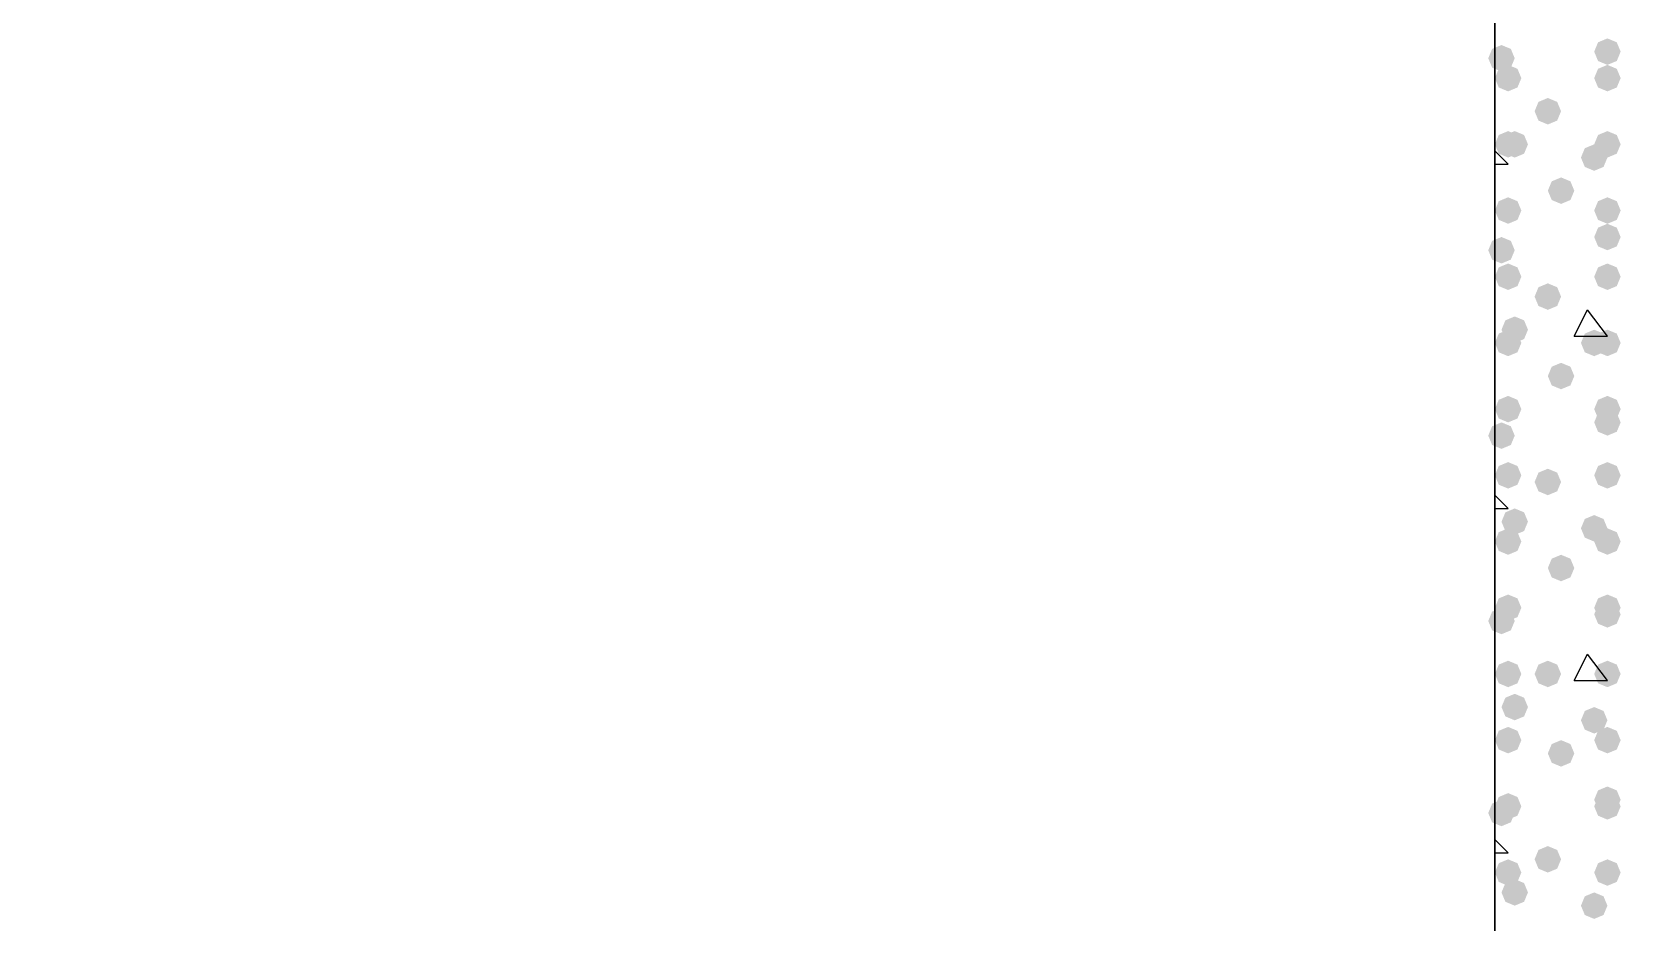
# Model space of a CAD drawing. Header units: millimetres. Extents: x 0 to 420, y 0 to 297.
# Drawn here: x 206.63 to 216.79, y 110.51 to 116.2 of the extents above; entities that cross this region are included whole.
import ezdxf

# ---------------------------------------------------------------- set-up
doc = ezdxf.new("R2010")
doc.units = ezdxf.units.MM
doc.layers.get('0').update_dxf_attribs({"linetype": 'CONTINUOUS'})

msp = doc.modelspace()

# ---------------------------------------------------------------- hatches: boundary and pattern name
at = {"true_color": 0x000008}
for points in [[(216.111667, 116.035667), (216.086796, 115.975871), (216.027, 115.951), (215.967204, 115.975871), (215.942333, 116.035667), (215.967204, 116.095462), (216.027, 116.120333), (216.086796, 116.095463)], [(216.789, 116.078), (216.764129, 116.018204), (216.704333, 115.993333), (216.644538, 116.018204), (216.619667, 116.078), (216.644537, 116.137796), (216.704333, 116.162667), (216.764129, 116.137796)], [(216.154, 115.908667), (216.129129, 115.848871), (216.069333, 115.824), (216.009538, 115.848871), (215.984667, 115.908667), (216.009537, 115.968462), (216.069333, 115.993333), (216.129129, 115.968463)], [(216.789, 115.908667), (216.764129, 115.848871), (216.704333, 115.824), (216.644538, 115.848871), (216.619667, 115.908667), (216.644537, 115.968462), (216.704333, 115.993333), (216.764129, 115.968463)], [(216.408, 115.697), (216.383129, 115.637204), (216.323333, 115.612333), (216.263537, 115.637204), (216.238667, 115.697), (216.263537, 115.756796), (216.323333, 115.781667), (216.383129, 115.756796)], [(216.154, 115.485333), (216.129129, 115.425538), (216.069333, 115.400667), (216.009538, 115.425538), (215.984667, 115.485333), (216.009537, 115.545129), (216.069333, 115.57), (216.129129, 115.545129)], [(216.196333, 115.485333), (216.171462, 115.425538), (216.111667, 115.400667), (216.051871, 115.425538), (216.027, 115.485333), (216.051871, 115.545129), (216.111667, 115.57), (216.171462, 115.545129)], [(216.789, 115.485333), (216.764129, 115.425538), (216.704333, 115.400667), (216.644538, 115.425538), (216.619667, 115.485333), (216.644537, 115.545129), (216.704333, 115.57), (216.764129, 115.545129)], [(216.704333, 115.400667), (216.679463, 115.340871), (216.619667, 115.316), (216.559871, 115.340871), (216.535, 115.400667), (216.559871, 115.460462), (216.619667, 115.485333), (216.679462, 115.460463)], [(216.492667, 115.189), (216.467796, 115.129204), (216.408, 115.104333), (216.348204, 115.129204), (216.323333, 115.189), (216.348204, 115.248796), (216.408, 115.273667), (216.467796, 115.248796)], [(216.154, 115.062), (216.129129, 115.002204), (216.069333, 114.977333), (216.009538, 115.002204), (215.984667, 115.062), (216.009537, 115.121796), (216.069333, 115.146667), (216.129129, 115.121796)], [(216.789, 115.062), (216.764129, 115.002204), (216.704333, 114.977333), (216.644538, 115.002204), (216.619667, 115.062), (216.644537, 115.121796), (216.704333, 115.146667), (216.764129, 115.121796)], [(216.789, 114.892667), (216.764129, 114.832871), (216.704333, 114.808), (216.644538, 114.832871), (216.619667, 114.892667), (216.644537, 114.952462), (216.704333, 114.977333), (216.764129, 114.952463)], [(216.111667, 114.808), (216.086796, 114.748204), (216.027, 114.723333), (215.967204, 114.748204), (215.942333, 114.808), (215.967204, 114.867796), (216.027, 114.892667), (216.086796, 114.867796)], [(216.154, 114.638667), (216.129129, 114.578871), (216.069333, 114.554), (216.009538, 114.578871), (215.984667, 114.638667), (216.009537, 114.698462), (216.069333, 114.723333), (216.129129, 114.698463)], [(216.789, 114.638667), (216.764129, 114.578871), (216.704333, 114.554), (216.644538, 114.578871), (216.619667, 114.638667), (216.644537, 114.698462), (216.704333, 114.723333), (216.764129, 114.698463)], [(216.408, 114.511667), (216.383129, 114.451871), (216.323333, 114.427), (216.263537, 114.451871), (216.238667, 114.511667), (216.263537, 114.571462), (216.323333, 114.596333), (216.383129, 114.571463)], [(216.196333, 114.3), (216.171462, 114.240204), (216.111667, 114.215333), (216.051871, 114.240204), (216.027, 114.3), (216.051871, 114.359796), (216.111667, 114.384667), (216.171462, 114.359796)], [(216.154, 114.215333), (216.129129, 114.155538), (216.069333, 114.130667), (216.009538, 114.155538), (215.984667, 114.215333), (216.009537, 114.275129), (216.069333, 114.3), (216.129129, 114.275129)], [(216.704333, 114.215333), (216.679463, 114.155538), (216.619667, 114.130667), (216.559871, 114.155538), (216.535, 114.215333), (216.559871, 114.275129), (216.619667, 114.3), (216.679462, 114.275129)], [(216.789, 114.215333), (216.764129, 114.155538), (216.704333, 114.130667), (216.644538, 114.155538), (216.619667, 114.215333), (216.644537, 114.275129), (216.704333, 114.3), (216.764129, 114.275129)], [(216.492667, 114.003667), (216.467796, 113.943871), (216.408, 113.919), (216.348204, 113.943871), (216.323333, 114.003667), (216.348204, 114.063462), (216.408, 114.088333), (216.467796, 114.063463)], [(216.154, 113.792), (216.129129, 113.732204), (216.069333, 113.707333), (216.009538, 113.732204), (215.984667, 113.792), (216.009537, 113.851796), (216.069333, 113.876667), (216.129129, 113.851796)], [(216.789, 113.792), (216.764129, 113.732204), (216.704333, 113.707333), (216.644538, 113.732204), (216.619667, 113.792), (216.644537, 113.851796), (216.704333, 113.876667), (216.764129, 113.851796)], [(216.789, 113.707333), (216.764129, 113.647538), (216.704333, 113.622667), (216.644538, 113.647538), (216.619667, 113.707333), (216.644537, 113.767129), (216.704333, 113.792), (216.764129, 113.767129)], [(216.111667, 113.622667), (216.086796, 113.562871), (216.027, 113.538), (215.967204, 113.562871), (215.942333, 113.622667), (215.967204, 113.682462), (216.027, 113.707333), (216.086796, 113.682463)], [(216.154, 113.368667), (216.129129, 113.308871), (216.069333, 113.284), (216.009538, 113.308871), (215.984667, 113.368667), (216.009537, 113.428462), (216.069333, 113.453333), (216.129129, 113.428463)], [(216.789, 113.368667), (216.764129, 113.308871), (216.704333, 113.284), (216.644538, 113.308871), (216.619667, 113.368667), (216.644537, 113.428462), (216.704333, 113.453333), (216.764129, 113.428463)], [(216.408, 113.326333), (216.383129, 113.266537), (216.323333, 113.241667), (216.263537, 113.266537), (216.238667, 113.326333), (216.263537, 113.386129), (216.323333, 113.411), (216.383129, 113.386129)], [(216.196333, 113.072333), (216.171462, 113.012538), (216.111667, 112.987667), (216.051871, 113.012538), (216.027, 113.072333), (216.051871, 113.132129), (216.111667, 113.157), (216.171462, 113.132129)], [(216.154, 112.945333), (216.129129, 112.885538), (216.069333, 112.860667), (216.009538, 112.885538), (215.984667, 112.945333), (216.009537, 113.005129), (216.069333, 113.03), (216.129129, 113.005129)], [(216.704333, 113.03), (216.679463, 112.970204), (216.619667, 112.945333), (216.559871, 112.970204), (216.535, 113.03), (216.559871, 113.089796), (216.619667, 113.114667), (216.679462, 113.089796)], [(216.789, 112.945333), (216.764129, 112.885538), (216.704333, 112.860667), (216.644538, 112.885538), (216.619667, 112.945333), (216.644537, 113.005129), (216.704333, 113.03), (216.764129, 113.005129)], [(216.492667, 112.776), (216.467796, 112.716204), (216.408, 112.691333), (216.348204, 112.716204), (216.323333, 112.776), (216.348204, 112.835796), (216.408, 112.860667), (216.467796, 112.835796)], [(216.111667, 112.437333), (216.086796, 112.377537), (216.027, 112.352667), (215.967204, 112.377537), (215.942333, 112.437333), (215.967204, 112.497129), (216.027, 112.522), (216.086796, 112.497129)], [(216.154, 112.522), (216.129129, 112.462204), (216.069333, 112.437333), (216.009538, 112.462204), (215.984667, 112.522), (216.009537, 112.581796), (216.069333, 112.606667), (216.129129, 112.581796)], [(216.789, 112.522), (216.764129, 112.462204), (216.704333, 112.437333), (216.644538, 112.462204), (216.619667, 112.522), (216.644537, 112.581796), (216.704333, 112.606667), (216.764129, 112.581796)], [(216.789, 112.479667), (216.764129, 112.419871), (216.704333, 112.395), (216.644538, 112.419871), (216.619667, 112.479667), (216.644537, 112.539462), (216.704333, 112.564333), (216.764129, 112.539463)], [(216.154, 112.098667), (216.129129, 112.038871), (216.069333, 112.014), (216.009538, 112.038871), (215.984667, 112.098667), (216.009537, 112.158462), (216.069333, 112.183333), (216.129129, 112.158463)], [(216.408, 112.098667), (216.383129, 112.038871), (216.323333, 112.014), (216.263537, 112.038871), (216.238667, 112.098667), (216.263537, 112.158462), (216.323333, 112.183333), (216.383129, 112.158463)], [(216.789, 112.098667), (216.764129, 112.038871), (216.704333, 112.014), (216.644538, 112.038871), (216.619667, 112.098667), (216.644537, 112.158462), (216.704333, 112.183333), (216.764129, 112.158463)], [(216.196333, 111.887), (216.171462, 111.827204), (216.111667, 111.802333), (216.051871, 111.827204), (216.027, 111.887), (216.051871, 111.946796), (216.111667, 111.971667), (216.171462, 111.946796)], [(216.704333, 111.802333), (216.679463, 111.742537), (216.619667, 111.717667), (216.559871, 111.742537), (216.535, 111.802333), (216.559871, 111.862129), (216.619667, 111.887), (216.679462, 111.862129)], [(216.154, 111.675333), (216.129129, 111.615538), (216.069333, 111.590667), (216.009538, 111.615538), (215.984667, 111.675333), (216.009537, 111.735129), (216.069333, 111.76), (216.129129, 111.735129)], [(216.789, 111.675333), (216.764129, 111.615538), (216.704333, 111.590667), (216.644538, 111.615538), (216.619667, 111.675333), (216.644537, 111.735129), (216.704333, 111.76), (216.764129, 111.735129)], [(216.492667, 111.590667), (216.467796, 111.530871), (216.408, 111.506), (216.348204, 111.530871), (216.323333, 111.590667), (216.348204, 111.650462), (216.408, 111.675333), (216.467796, 111.650463)], [(216.111667, 111.209667), (216.086796, 111.149871), (216.027, 111.125), (215.967204, 111.149871), (215.942333, 111.209667), (215.967204, 111.269462), (216.027, 111.294333), (216.086796, 111.269463)], [(216.154, 111.252), (216.129129, 111.192204), (216.069333, 111.167333), (216.009538, 111.192204), (215.984667, 111.252), (216.009537, 111.311796), (216.069333, 111.336667), (216.129129, 111.311796)], [(216.789, 111.294333), (216.764129, 111.234537), (216.704333, 111.209667), (216.644538, 111.234537), (216.619667, 111.294333), (216.644537, 111.354129), (216.704333, 111.379), (216.764129, 111.354129)], [(216.789, 111.252), (216.764129, 111.192204), (216.704333, 111.167333), (216.644538, 111.192204), (216.619667, 111.252), (216.644537, 111.311796), (216.704333, 111.336667), (216.764129, 111.311796)], [(216.408, 110.913333), (216.383129, 110.853537), (216.323333, 110.828667), (216.263537, 110.853537), (216.238667, 110.913333), (216.263537, 110.973129), (216.323333, 110.998), (216.383129, 110.973129)], [(216.154, 110.828667), (216.129129, 110.768871), (216.069333, 110.744), (216.009538, 110.768871), (215.984667, 110.828667), (216.009537, 110.888462), (216.069333, 110.913333), (216.129129, 110.888463)], [(216.789, 110.828667), (216.764129, 110.768871), (216.704333, 110.744), (216.644538, 110.768871), (216.619667, 110.828667), (216.644537, 110.888462), (216.704333, 110.913333), (216.764129, 110.888463)], [(216.196333, 110.701667), (216.171462, 110.641871), (216.111667, 110.617), (216.051871, 110.641871), (216.027, 110.701667), (216.051871, 110.761462), (216.111667, 110.786333), (216.171462, 110.761463)], [(216.704333, 110.617), (216.679463, 110.557204), (216.619667, 110.532333), (216.559871, 110.557204), (216.535, 110.617), (216.559871, 110.676796), (216.619667, 110.701667), (216.679462, 110.676796)]]:
    msp.add_hatch(color=0, dxfattribs=at).paths.add_polyline_path(points, flags=0)

# ---------------------------------------------------------------- linework, layer by layer
at = {"color": 0, "true_color": 0x0000fd}
msp.add_lwpolyline([(215.984667, 129.032), (378.46, 129.032), (378.46, 148.124333), (34.459333, 148.124333), (34.459333, 129.032), (196.934667, 129.032), (196.934667, 107.865333), (215.984667, 107.865333)], close=True, dxfattribs=at)
at = {"color": 0, "true_color": 0x000007}
msp.add_lwpolyline([(215.984667, 126.915333), (215.984667, 107.865333)], dxfattribs=at)
at = {"color": 0, "true_color": 0x000008}
for points in [[(216.069333, 115.358333), (215.984667, 115.443)], [(215.984667, 115.358333), (216.069333, 115.358333)], [(216.492667, 114.257667), (216.577333, 114.427)], [(216.704333, 114.257667), (216.577333, 114.427)], [(216.492667, 114.257667), (216.704333, 114.257667)], [(216.069333, 113.157), (215.984667, 113.241667)], [(215.984667, 113.157), (216.069333, 113.157)], [(216.492667, 112.056333), (216.577333, 112.225667)], [(216.704333, 112.056333), (216.577333, 112.225667)], [(216.492667, 112.056333), (216.704333, 112.056333)], [(216.069333, 110.955667), (215.984667, 111.040333)], [(215.984667, 110.955667), (216.069333, 110.955667)]]:
    msp.add_lwpolyline(points, dxfattribs=at)

doc.saveas('drawing.dxf')
